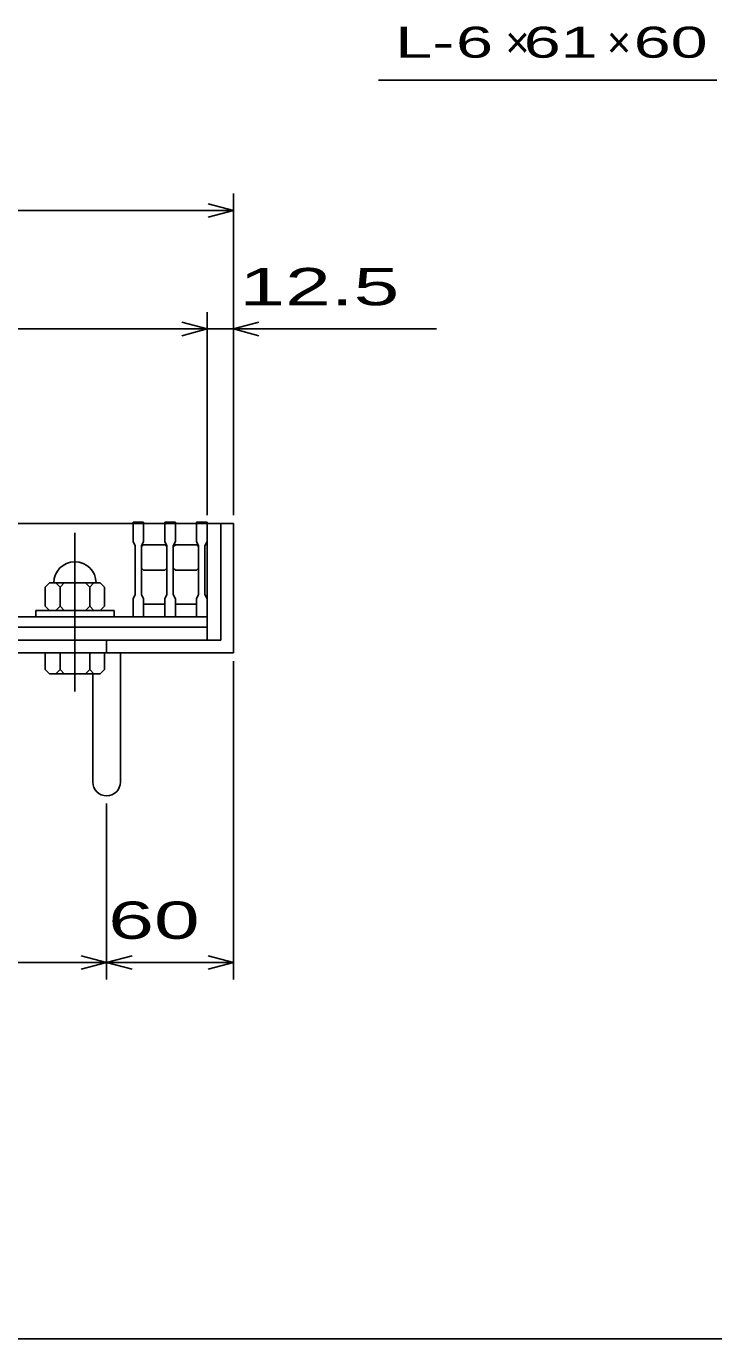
# Model space of a CAD drawing. Units: millimetres, scale not verified. Extents: x -1456 to 1385, y -1026 to 843.
# Drawn here: x -494 to -168, y -917 to -297 of the extents above; entities that cross this region are included whole.
import ezdxf
from ezdxf.enums import TextEntityAlignment as Align

# ---------------------------------------------------------------- set-up
doc = ezdxf.new("R2010")
doc.units = ezdxf.units.MM
doc.header["$LTSCALE"] = 8
doc.linetypes.add('CHAIN', pattern=[18.5, 12, -1.5, 3.5, -1.5])
for name, color, linetype, lineweight in [('0_2', 150, 'Continuous', 25), ('16', 3, 'Continuous', 25), ('19', 6, 'Continuous', 25), ('22', 4, 'Continuous', 25)]:
    doc.layers.add(name, color=color, linetype=linetype, lineweight=lineweight)
doc.styles.add('ベクトル', font='')
doc.styles.get('ベクトル').set_extended_font_data('ベクトル')

msp = doc.modelspace()

# ---------------------------------------------------------------- linework, layer by layer
at = {"layer": '0_2'}
msp.add_line((1384.8, -917.2), (-1383.2, -917.2), dxfattribs=at)
at = {"layer": '16'}
for p, q in [((-953, -532), (-408, -532)), ((-498, -532), (-443, -532)), ((-443, -532), (-443, -531.3)), ((-443, -531.3), (-438, -531.3)), ((-443, -532), (-443, -540.5)), ((-438, -532), (-443, -532)), ((-438, -531.3), (-438, -532)), ((-438, -540.5), (-438, -532)), ((-428, -532), (-428, -531.3)), ((-428, -531.3), (-423, -531.3)), ((-428, -532), (-428, -540.5)), ((-423, -532), (-428, -532)), ((-423, -531.3), (-423, -532)), ((-423, -540.5), (-423, -532)), ((-413, -532), (-413, -531.3)), ((-413, -531.3), (-408, -531.3)), ((-413, -532), (-413, -540.5)), ((-408, -532), (-413, -532)), ((-408, -531.3), (-408, -532)), ((-408, -540.5), (-408, -532)), ((-408, -570), (-408, -532)), ((-443, -540.5), (-442, -542.5)), ((-442, -542.5), (-442, -565.5)), ((-439, -542.5), (-438, -540.5)), ((-439, -543), (-438, -542)), ((-439, -565.5), (-439, -542.5)), ((-438, -542), (-428, -542)), ((-428, -540.5), (-427, -542.5)), ((-428, -542), (-427, -543)), ((-427, -542.5), (-427, -565.5)), ((-424, -542.5), (-423, -540.5)), ((-424, -543), (-423, -542)), ((-424, -565.5), (-424, -542.5)), ((-423, -542), (-413, -542)), ((-413, -540.5), (-412, -542.5)), ((-413, -542), (-412, -543)), ((-412, -542.5), (-412, -565.5)), ((-409, -542.5), (-408, -540.5)), ((-409, -565.5), (-409, -542.5)), ((-438, -554), (-439, -553)), ((-428, -554), (-438, -554)), ((-427, -553), (-428, -554)), ((-423, -554), (-424, -553)), ((-413, -554), (-423, -554)), ((-412, -553), (-413, -554)), ((-482.5, -560), (-484.5, -562)), ((-484.5, -562), (-484.5, -571)), ((-458.5, -560), (-482.5, -560)), ((-477.5, -562), (-479.5, -560)), ((-475.5, -560), (-477.5, -562)), ((-477.5, -571), (-477.5, -562)), ((-463.5, -562), (-465.5, -560)), ((-461.5, -560), (-463.5, -562)), ((-463.5, -571), (-463.5, -562)), ((-456.5, -562), (-458.5, -560)), ((-456.5, -571), (-456.5, -562)), ((-442, -565.5), (-443, -567.5)), ((-443, -567.5), (-443, -576)), ((-438, -567.5), (-439, -565.5)), ((-438, -576), (-438, -567.5)), ((-438, -570), (-428, -570)), ((-427, -565.5), (-428, -567.5)), ((-428, -567.5), (-428, -576)), ((-423, -567.5), (-424, -565.5)), ((-423, -576), (-423, -567.5)), ((-423, -570), (-413, -570)), ((-412, -565.5), (-413, -567.5)), ((-413, -567.5), (-413, -576)), ((-408, -567.5), (-409, -565.5)), ((-408, -576), (-408, -567.5)), ((-953, -576), (-408, -576)), ((-443, -576), (-498, -576)), ((-489, -576), (-489, -573)), ((-489, -573), (-452, -573)), ((-452, -576), (-489, -576)), ((-484.5, -571), (-482.5, -573)), ((-479.5, -573), (-477.5, -571)), ((-477.5, -571), (-475.5, -573)), ((-465.5, -573), (-463.5, -571)), ((-463.5, -571), (-461.5, -573)), ((-458.5, -573), (-456.5, -571)), ((-452, -573), (-452, -576)), ((-443, -576), (-438, -576)), ((-428, -576), (-423, -576)), ((-413, -576), (-408, -576)), ((-408, -576), (-408, -581)), ((-408, -581), (-953, -581)), ((-408, -587), (-408, -581)), ((-953, -587), (-408, -587))]:
    msp.add_line(p, q, dxfattribs=at)
at = {"layer": '16', "linetype": 'CHAIN'}
msp.add_line((-470.5, -536.4), (-470.5, -611.4), dxfattribs=at)
at = {"layer": '16'}
msp.add_arc((-470.5, -560), 10, 0, 180, dxfattribs=at)
at = {"layer": '19'}
for p, q in [((-395.5, -532), (-408, -532)), ((-401.5, -532), (-401.5, -587)), ((-395.5, -593), (-395.5, -532)), ((-401.5, -587), (-959.5, -587)), ((-455.5, -587), (-455.5, -593)), ((-965.5, -593), (-395.5, -593)), ((-484.5, -601), (-484.5, -593)), ((-484.5, -593), (-456.5, -593)), ((-477.5, -601), (-477.5, -593)), ((-463.5, -601), (-463.5, -593)), ((-456.5, -601), (-456.5, -593)), ((-449, -654.11), (-449, -593)), ((-482.5, -603), (-484.5, -601)), ((-479.5, -603), (-477.5, -601)), ((-475.5, -603), (-477.5, -601)), ((-465.5, -603), (-463.5, -601)), ((-461.5, -603), (-463.5, -601)), ((-456.5, -601), (-458.5, -603)), ((-482.5, -603), (-458.5, -603)), ((-462, -654.11), (-462, -603))]:
    msp.add_line(p, q, dxfattribs=at)
msp.add_arc((-455.5, -654.11), 6.5, 180, 0, dxfattribs=at)
at = {"layer": '22'}
for p, q in [((-327, -322.5), (-167, -322.5)), ((-395.5, -528), (-395.5, -376)), ((-965.5, -384), (-395.5, -384)), ((-395.5, -384), (-407.5, -380.8)), ((-407.5, -387.2), (-395.5, -384)), ((-408, -528), (-408, -432)), ((-395.5, -528), (-395.5, -432)), ((-953, -440), (-408, -440)), ((-408, -440), (-420, -436.8)), ((-420, -443.2), (-408, -440)), ((-408, -440), (-395.5, -440)), ((-395.5, -440), (-383.5, -436.8)), ((-383.5, -443.2), (-395.5, -440)), ((-395.5, -440), (-299.5, -440)), ((-395.5, -747.4), (-395.5, -597)), ((-455.5, -747.4), (-455.5, -664.2)), ((-455.5, -739.4), (-467.5, -736.2)), ((-455.5, -739.4), (-443.5, -736.2)), ((-395.5, -739.4), (-407.5, -736.2)), ((-905.5, -739.4), (-455.5, -739.4)), ((-467.5, -742.6), (-455.5, -739.4)), ((-443.5, -742.6), (-455.5, -739.4)), ((-455.5, -739.4), (-395.5, -739.4)), ((-407.5, -742.6), (-395.5, -739.4))]:
    msp.add_line(p, q, dxfattribs=at)

# ---------------------------------------------------------------- texts
at = {"layer": '22', "color": 2, "style": 'ベクトル'}
for s, height, width, p in [('L-', 14.66, 1.6, (-319, -304.5)), (' 6 ', 14.66, 1.6, (-299, -304.5)), (' 61 ', 14.66, 1.6, (-267, -304.5)), (' 60 ', 14.66, 1.6, (-215, -304.5)), (' 12.5 ', 17.6, 1.65, (-403.5, -420)), (' 60 ', 17.6, 1.65, (-465.5, -719.4))]:
    msp.add_text(s, height=height, dxfattribs=dict(at, width=width)).set_placement(p, align=Align.MIDDLE_LEFT)
for p in [(-267, -304.5), (-219, -304.5)]:
    msp.add_text('×', height=14.66, dxfattribs=at).set_placement(p, align=Align.MIDDLE_LEFT)

doc.saveas('drawing.dxf')
